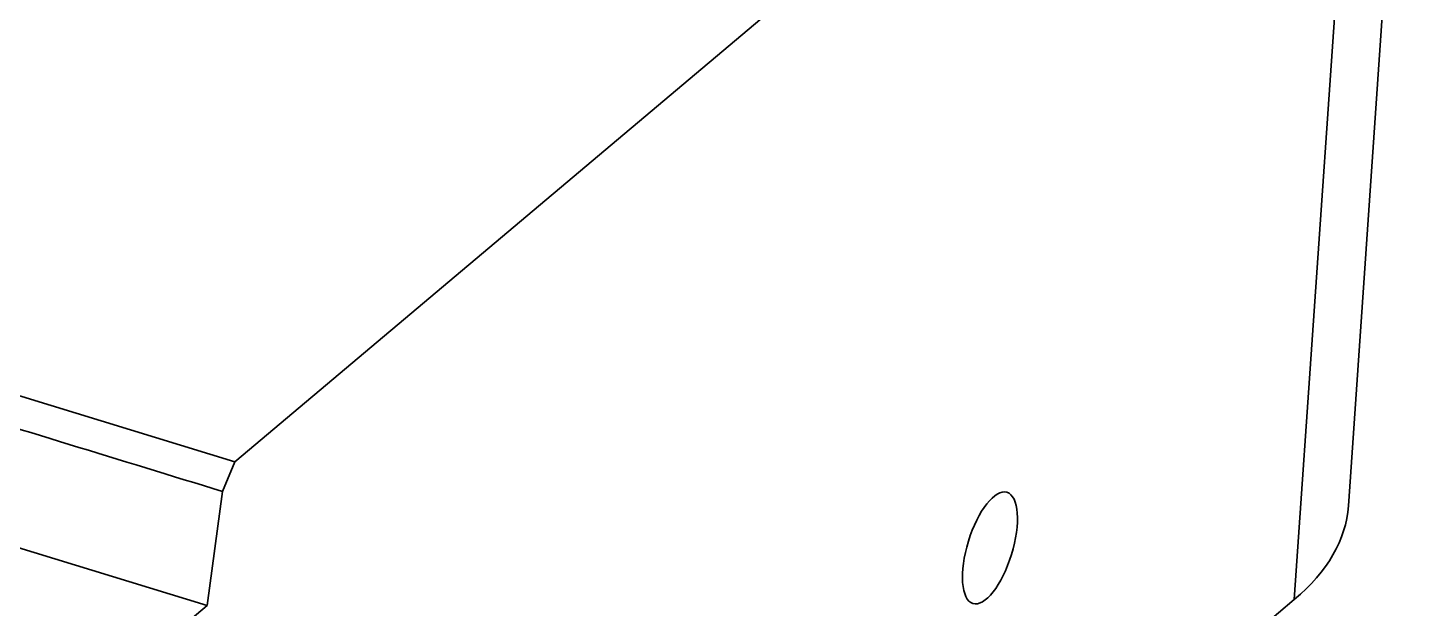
# Model space of a CAD drawing. Header units: millimetres. Extents: x 5 to 1651, y 545 to 1674.
# Drawn here: x 1530.6 to 1649.9, y 733.3 to 783.2 of the extents above; entities that cross this region are included whole.
import ezdxf

# ---------------------------------------------------------------- set-up
doc = ezdxf.new("R2010")
doc.units = ezdxf.units.MM
doc.layers.add('10', color=7, linetype='Continuous', true_color=0xffffff)

msp = doc.modelspace()

# ---------------------------------------------------------------- linework, layer by layer
at = {"layer": '10', "color": 7, "linetype": 'Continuous', "lineweight": 35}
for p, q in [((1644.173, 742.116), (1649.921, 825.117)), ((1640.541, 823.428), (1548.453, 745.91)), ((1643.016, 784.5), (1639.524, 734.07)), ((1548.453, 745.91), (1522.088, 753.994)), ((1547.394, 743.364), (1548.453, 745.91)), ((1547.394, 743.364), (1546.064, 733.56)), ((1521, 741.245), (1546.064, 733.56)), ((1536.454, 647.308), (1639.524, 734.07)), ((1542.202, 730.309), (1546.064, 733.56))]:
    msp.add_line(p, q, dxfattribs=at)
msp.add_ellipse((1613.36, 738.514), major_axis=(1.466, 4.78), ratio=0.3875022, dxfattribs=at)
msp.add_ellipse((1604.269, 744.879), major_axis=(-39.904, 2.763), ratio=0.4741923, start_param=2.6858462, end_param=3.141598, dxfattribs=at)
msp.add_open_spline([(1479.66, 775.796), (1481.245, 776.137), (1488.839, 777.868), (1501.665, 781.626), (1516.633, 787.875), (1529.202, 795.244), (1539.087, 803.566), (1546.063, 812.65), (1549.972, 822.29), (1550.623, 830.925), (1549.676, 836.282), (1549.135, 838.281)], degree=3, knots=[0, 0, 0, 0, 0.0331063, 0.1603872, 0.2876682, 0.4149491, 0.5422301, 0.669511, 0.796792, 0.9240729, 1, 1, 1, 1], dxfattribs=at)
msp.add_open_spline([(1547.394, 743.364), (1538.606, 746.059), (1529.817, 748.754), (1521.029, 751.448)], degree=3, dxfattribs=at)

doc.saveas('drawing.dxf')
